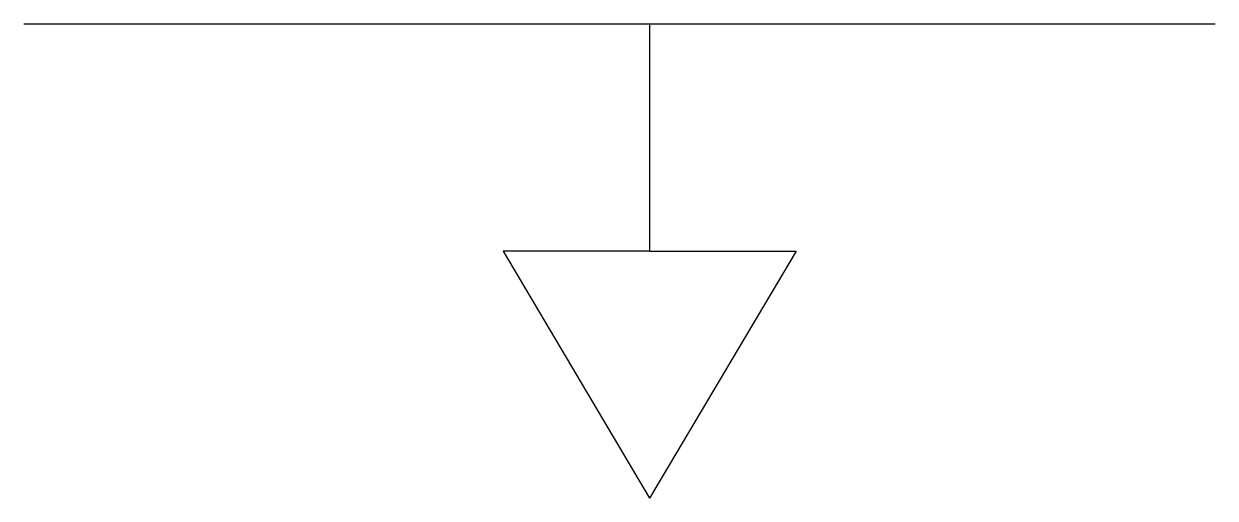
# Model space of a CAD drawing. Header units: metres. Extents: x -20724 to -19692, y -142888 to -142477.
import ezdxf

# ---------------------------------------------------------------- set-up
doc = ezdxf.new("R2010")
doc.units = ezdxf.units.M
doc.layers.add('DET1', color=1, linetype='Continuous')
doc.layers.add('G', color=3, linetype='Continuous')

msp = doc.modelspace()

# ---------------------------------------------------------------- linework, layer by layer
at = {"layer": 'DET1'}
for p, q in [((-20181.85, -142477.27), (-20181.85, -142673.83)), ((-20181.85, -142673.83), (-20308.58, -142673.83)), ((-20308.58, -142673.83), (-20181.85, -142887.67)), ((-20055.12, -142673.83), (-20181.85, -142887.67)), ((-20181.85, -142673.83), (-20055.12, -142673.83))]:
    msp.add_line(p, q, dxfattribs=at)
at = {"layer": 'G'}
msp.add_line((-20723.72, -142477.27), (-19692.2, -142477.27), dxfattribs=at)

doc.saveas('drawing.dxf')
